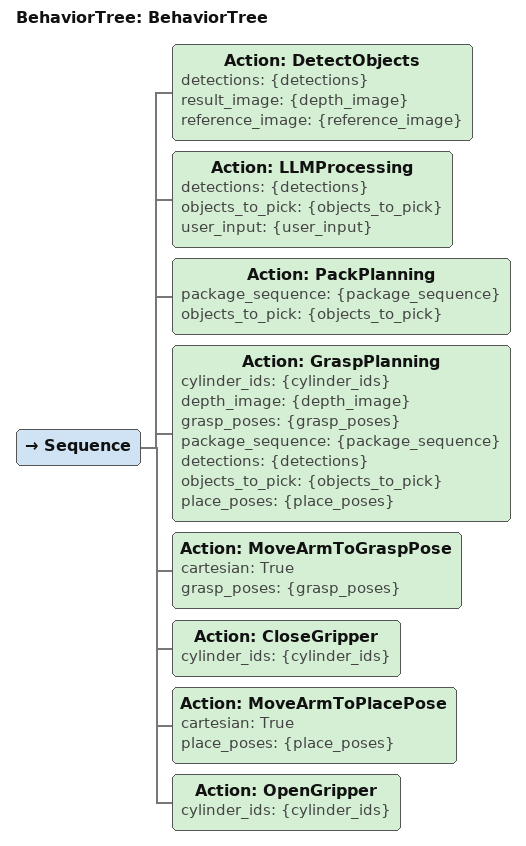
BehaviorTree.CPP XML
<?xml version="1.0"?>
<root main_tree_to_execute="BehaviorTree">
    <BehaviorTree ID="BehaviorTree">
        <Sequence>
            <!-- Detect Objects - Input: None // Output: detections, MASKS, image -->
            <Action ID="DetectObjects" detections="{detections}" result_image="{depth_image}" reference_image="{reference_image}"/>

            <!-- LLM Processing - Input: detections, UserInput // Output: ObjectsToPick -->
            <Action ID="LLMProcessing" detections="{detections}" objects_to_pick="{objects_to_pick}" user_input="{user_input}"/>

            <!-- Pack Planning - Input: ObjectsToPick // Output: PackSequence -->
            <Action ID="PackPlanning" package_sequence="{package_sequence}" objects_to_pick="{objects_to_pick}"/>

            <!-- Grasp Planning - Input: ObjectsToPick, depth_image, masks, object_orientations // Output: GraspPoses, PlacePoses, CylinderIDs -->
            <Action ID="GraspPlanning" cylinder_ids="{cylinder_ids}" depth_image="{depth_image}" grasp_poses="{grasp_poses}" package_sequence="{package_sequence}" detections = "{detections}" objects_to_pick="{objects_to_pick}" place_poses="{place_poses}"/>

            <!-- MoveArmToGraspPose -> Grasp Poses - Input: Cartesian, GraspPoses -->
            <Action ID="MoveArmToGraspPose" cartesian="True" grasp_poses="{grasp_poses}"/>

            <!-- CloseGripper -> Input: CylinderIDs -->
            <Action ID="CloseGripper" cylinder_ids="{cylinder_ids}"/>

            <!-- MoveArmToPlacePose -> Place Poses - Input: Cartesian, PlacePoses -->
            <Action ID="MoveArmToPlacePose" cartesian="True" place_poses="{place_poses}"/>

            <!-- OpenGripper -> Input: CylinderIDs -->
            <Action ID="OpenGripper" cylinder_ids="{cylinder_ids}"/>

        </Sequence>
    </BehaviorTree>
</root>
